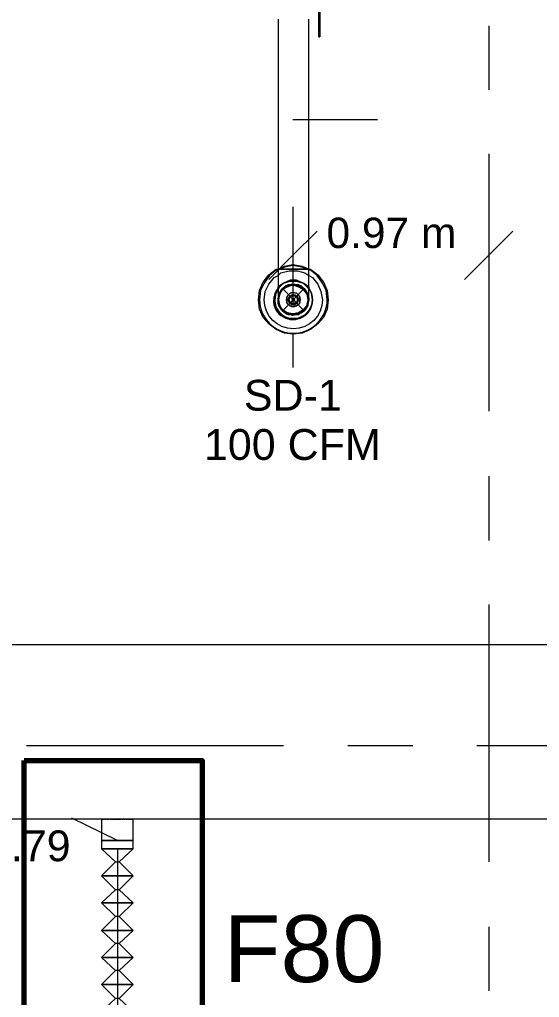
# Model space of a CAD drawing. Header units: metres. Extents: x -2 to 237, y -8 to 52.
# Drawn here: x 23.69 to 26.256, y 41.6 to 46.424 of the extents above; entities that cross this region are included whole.
import ezdxf

# ---------------------------------------------------------------- set-up
doc = ezdxf.new("R2010")
doc.units = ezdxf.units.M
doc.layers.add('HVAC - Ductos', color=5, linetype='Continuous', lineweight=0)
doc.layers.add('PDF3_Text', color=7, linetype='Continuous', lineweight=0)
doc.layers.add('PDF3_Geometry', color=7, linetype='Continuous', lineweight=0, true_color=0xaaaaaa)
doc.styles.add('PDF ArialUnicodeMS-Bold-Identity-H', font='arial.ttf')
doc.styles.add('PDF Helvetica', font='')
doc.styles.get('PDF Helvetica').set_extended_font_data('Helvetica')

msp = doc.modelspace()

# ---------------------------------------------------------------- linework, layer by layer
at = {"layer": 'HVAC - Ductos', "lineweight": 0}
for points in [[(25.1721, 46.5038), (25.1721, 46.5084), (25.1721, 46.513), (25.1721, 46.5084), (25.1721, 46.5038), (25.1721, 46.348)], [(25.1675, 46.348), (25.1675, 46.5038)], [(24.9658, 46.4259), (24.9658, 45.193), (24.975, 45.193), (24.9887, 45.193), (25.0025, 45.193), (25.0209, 45.193), (25.0392, 45.193), (25.062, 45.193), (25.0804, 45.193), (25.0942, 45.193), (25.1079, 45.193), (25.1125, 45.193), (25.1171, 45.193), (25.1171, 46.4259)], [(25.1675, 46.3388), (25.1721, 46.3388)], [(25.0392, 45.931), (25.4562, 45.931)], [(25.0392, 45.5001), (25.0392, 45.2618), (25.0392, 45.0234)], [(26.0062, 45.5001), (26.0062, 45.2618), (26.0062, 45.0234)], [(25.1583, 45.381), (25.0392, 45.2618), (24.92, 45.1426)], [(26.1254, 45.381), (26.0062, 45.2618), (25.887, 45.1426)], [(24.9658, 45.193), (24.9979, 45.2068), (25.0392, 45.2159), (25.085, 45.2068), (25.1171, 45.193)], [(25.1171, 45.1884), (25.085, 45.2022), (25.0392, 45.2114), (24.9979, 45.2022), (24.9658, 45.1884)], [(25.1171, 45.0463), (25.1171, 45.0692), (25.1171, 45.0968), (25.1171, 45.1334), (25.1171, 45.1746), (25.1171, 45.193), (25.1263, 45.193), (25.1629, 45.1655), (25.1904, 45.1288), (25.2087, 45.0876), (25.2133, 45.0418), (25.2087, 44.9959), (25.1904, 44.9546), (25.1629, 44.9226), (25.1263, 44.8951), (25.085, 44.8768), (25.0392, 44.8722), (24.9979, 44.8768), (24.9566, 44.8951), (24.92, 44.9226), (24.8925, 44.9546), (24.8742, 44.9959), (24.8696, 45.0418), (24.8742, 45.0876), (24.8925, 45.1288), (24.92, 45.1655), (24.9566, 45.193), (24.9658, 45.193), (24.9658, 45.1518), (24.9658, 45.1105), (24.9658, 45.0784), (24.9658, 45.0555), (24.9658, 45.0463)], [(25.1171, 45.193), (25.1125, 45.193), (25.1079, 45.193), (25.0942, 45.193), (25.0804, 45.193), (25.062, 45.193), (25.0392, 45.193), (25.0209, 45.193), (25.0025, 45.193), (24.9887, 45.193), (24.975, 45.193), (24.9658, 45.193)], [(24.9658, 45.1609), (24.9796, 45.1746), (25.0209, 45.1838), (25.062, 45.1838), (25.0987, 45.1746), (25.1171, 45.1609)], [(25.0666, 45.1151), (25.0712, 45.1105), (25.0942, 45.0922), (25.1033, 45.0784), (25.1125, 45.0601), (25.1079, 45.0784), (25.0942, 45.0968), (25.0804, 45.1105), (25.062, 45.1151), (25.0392, 45.1196), (25.0209, 45.1151), (25.0025, 45.1105), (24.9887, 45.0968), (24.975, 45.0784), (24.9658, 45.0601), (24.9658, 45.0509)], [(25.0392, 44.9684), (25.062, 44.9684), (25.0804, 44.9776), (25.0942, 44.9868), (25.1079, 45.0051), (25.1125, 45.0234), (25.1033, 45.0051), (25.0942, 44.9914), (25.0758, 44.9776), (25.062, 44.973), (25.0392, 44.9684), (25.0209, 44.973), (25.0025, 44.9776), (24.9887, 44.9914), (24.975, 45.0051), (24.9704, 45.0234), (24.9658, 45.0418), (24.9704, 45.0601), (24.975, 45.0784), (24.9887, 45.0922), (25.0025, 45.1059), (25.0209, 45.1151), (25.0392, 45.1151), (25.062, 45.1151), (25.0758, 45.1059), (25.0942, 45.0922), (25.1079, 45.0738), (25.1125, 45.0692), (25.1171, 45.0418), (25.1125, 45.0692)], [(24.975, 45.0738), (24.9887, 45.0922), (25.0117, 45.1105), (25.0392, 45.1196), (25.0117, 45.1105), (24.9887, 45.0968), (24.9704, 45.0692), (24.9887, 45.0968), (25.0117, 45.1105)], [(25.0071, 45.1105), (25.0117, 45.1105), (25.0163, 45.1151)], [(25.0163, 45.1105), (25.0392, 45.1151), (25.0666, 45.1105)], [(25.0712, 44.9776), (25.0942, 44.9914), (25.1079, 45.0096), (25.1125, 45.0142), (25.0942, 44.9868), (25.0712, 44.973), (25.0392, 44.9684), (25.0117, 44.973), (24.9887, 44.9868), (24.9704, 45.0142), (24.9658, 45.0418), (24.9704, 45.0188), (24.9658, 45.0418), (24.9704, 45.0692), (24.9704, 45.0738)], [(24.9658, 45.0418), (24.9704, 45.0692), (24.9658, 45.0418)], [(25.1079, 45.0692), (25.1125, 45.0418), (25.1079, 45.0188)], [(25.0117, 44.973), (25.0025, 44.9776), (24.9887, 44.9868), (24.975, 45.0051), (24.9704, 45.0096), (24.9704, 45.0142), (24.9658, 45.0234), (24.9658, 45.0418), (24.9658, 45.0509)], [(25.0163, 44.973), (25.0392, 44.9684), (25.0209, 44.9684), (25.0025, 44.9776), (24.9887, 44.9868), (24.975, 45.0051), (24.9658, 45.0234), (24.9658, 45.0418), (24.9658, 45.0463)], [(25.1171, 45.0509), (25.1171, 45.0418), (25.1125, 45.0234), (25.1125, 45.0142), (25.1079, 45.0096), (25.1079, 45.0051), (25.0942, 44.9868), (25.0804, 44.9776), (25.0712, 44.973), (25.0666, 44.973), (25.0712, 44.973)], [(25.1171, 45.0509), (25.1125, 45.0601), (25.1125, 45.0418), (25.1125, 45.0234), (25.1171, 45.0418), (25.1171, 45.0463)], [(25.1125, 45.0142), (25.1171, 45.0418), (25.1125, 45.0188)], [(24.9704, 45.0142), (24.9704, 45.0096), (24.9887, 44.9868), (25.0071, 44.973)], [(24.9704, 45.0096), (24.9704, 45.0142)], [(25.0117, 44.9776), (24.9887, 44.9914), (24.975, 45.0096)], [(25.0666, 44.973), (25.062, 44.9684), (25.0392, 44.9638), (25.0209, 44.9684), (25.0163, 44.973), (25.0117, 44.973), (25.0071, 44.973), (25.0117, 44.973), (25.0163, 44.973)], [(25.1079, 45.0096), (25.0942, 44.9868), (25.0712, 44.973), (25.0666, 44.973), (25.0392, 44.9684), (25.0163, 44.973), (25.0117, 44.973)], [(25.0666, 44.973), (25.0437, 44.9684)], [(25.1125, 45.0142), (25.1079, 45.0096)], [(25.0392, 44.8722), (25.0392, 44.7072)], [(21.8858, 43.3413), (28.495, 43.3413), (28.495, 42.4796), (21.8858, 42.4796)], [(24.1729, 42.3742), (23.9483, 42.4842)], [(24.095, 42.4796), (24.095, 42.3742), (24.0996, 42.3742), (24.1087, 42.3742), (24.1179, 42.3742), (24.1362, 42.3742), (24.1546, 42.3742), (24.1729, 42.3742), (24.1913, 42.3742), (24.2096, 42.3742), (24.2279, 42.3742), (24.237, 42.3742), (24.2462, 42.3742), (24.2508, 42.3742), (24.2508, 42.4796)], [(24.0996, 42.4796), (24.1042, 42.4796)], [(24.1087, 42.4796), (24.1133, 42.4796), (24.1179, 42.4796)], [(24.1225, 42.4796), (24.1271, 42.4796), (24.1316, 42.4796)], [(24.1362, 42.4796), (24.1408, 42.4796), (24.15, 42.4796)], [(24.1546, 42.4796), (24.1729, 42.4796), (24.1913, 42.4796)], [(24.1959, 42.4796), (24.205, 42.4796), (24.2096, 42.4796)], [(24.2142, 42.4796), (24.2187, 42.4796), (24.2233, 42.4796)], [(24.2279, 42.4796), (24.2325, 42.4796), (24.237, 42.4796), (24.2416, 42.4796), (24.2462, 42.4796)], [(24.1821, 42.2688), (24.2508, 42.2), (24.095, 42.2), (24.1637, 42.2688), (24.1821, 42.2688), (24.2508, 42.333), (24.2508, 42.3742), (24.2462, 42.3742), (24.237, 42.3742), (24.2279, 42.3742), (24.2096, 42.3742), (24.1913, 42.3742), (24.1729, 42.3742), (24.1546, 42.3742), (24.1362, 42.3742), (24.1179, 42.3742), (24.1087, 42.3742), (24.0996, 42.3742), (24.095, 42.3742), (24.095, 42.333), (24.2508, 42.333), (24.095, 42.333), (24.1637, 42.2688)], [(24.1729, 42.333), (24.1729, 41.9296), (24.1729, 41.5309)], [(24.1821, 42.1313), (24.2508, 42.0671), (24.095, 42.0671), (24.1637, 42.1313), (24.095, 42.2), (24.2508, 42.2), (24.1821, 42.1313), (24.1637, 42.1313)], [(24.1821, 41.9984), (24.2508, 41.9296), (24.095, 41.9296), (24.1637, 41.9984), (24.095, 42.0671), (24.2508, 42.0671), (24.1821, 41.9984), (24.1637, 41.9984)], [(24.1821, 41.8654), (24.2508, 41.7967), (24.095, 41.7967), (24.1637, 41.8654), (24.095, 41.9296), (24.2508, 41.9296), (24.1821, 41.8654), (24.1637, 41.8654)], [(24.1821, 41.7326), (24.2508, 41.6638), (24.095, 41.6638), (24.1637, 41.7326), (24.095, 41.7967), (24.2508, 41.7967), (24.1821, 41.7326), (24.1637, 41.7326)], [(24.1821, 41.595), (24.2508, 41.5309), (24.095, 41.5309), (24.1637, 41.595), (24.095, 41.6638), (24.2508, 41.6638), (24.1821, 41.595), (24.1637, 41.595)]]:
    msp.add_lwpolyline(points, dxfattribs=at)
for points in [[(25.1675, 46.348), (25.1675, 46.3434), (25.1675, 46.3388), (25.1675, 46.3434)], [(25.1721, 46.348), (25.1721, 46.3434), (25.1721, 46.3388), (25.1721, 46.3434)], [(24.9658, 45.1059), (24.9933, 45.1242), (25.0254, 45.138), (25.0575, 45.138), (25.0896, 45.1242), (25.1171, 45.1059), (25.1171, 45.1014), (25.1171, 45.1059), (25.0896, 45.1242), (25.0575, 45.138), (25.0254, 45.138), (24.9933, 45.1242), (24.9658, 45.1059), (24.9658, 45.0968)], [(25.1125, 45.1014), (25.0896, 45.1242), (25.0575, 45.1334), (25.0254, 45.1334), (24.9933, 45.1242), (24.9704, 45.1014), (24.9658, 45.0922), (24.9704, 45.1014), (24.9933, 45.1242), (25.0254, 45.1334), (25.0575, 45.1334), (25.0896, 45.1242), (25.1125, 45.1014), (25.1171, 45.0968)], [(24.975, 45.0692), (24.9887, 45.0922), (25.0117, 45.1059), (25.0392, 45.1151), (25.0666, 45.1059), (25.0896, 45.0922), (25.1079, 45.0692), (25.1125, 45.0418), (25.1079, 45.0142), (25.0896, 44.9914), (25.0666, 44.9776), (25.0392, 44.973), (25.0117, 44.9776), (24.9887, 44.9914), (24.975, 45.0142), (24.9704, 45.0418)], [(25.0942, 45.0968), (25.0712, 45.1105), (25.0392, 45.1196), (25.0712, 45.1105), (25.0942, 45.0968), (25.1125, 45.0692)], [(25.0117, 45.0601), (25.0071, 45.0418), (25.0117, 45.0601), (25.0254, 45.0738), (25.0392, 45.0784), (25.0575, 45.0738), (25.0712, 45.0601), (25.0758, 45.0418), (25.0712, 45.0601), (25.0575, 45.0738), (25.0392, 45.0784), (25.0254, 45.0738)], [(25.0209, 45.0555), (25.0163, 45.0418), (25.0209, 45.0555), (25.0346, 45.0646), (25.0483, 45.0646), (25.062, 45.0555), (25.0666, 45.0418), (25.062, 45.0555), (25.0483, 45.0646), (25.0346, 45.0646)], [(25.0254, 45.0555), (25.0392, 45.0646), (25.0575, 45.0555), (25.062, 45.0418), (25.0575, 45.028), (25.0392, 45.0234), (25.0254, 45.028), (25.0209, 45.0418)], [(25.1354, 45.0418), (25.1308, 45.0738), (25.1171, 45.1014), (25.1308, 45.0738)], [(25.0712, 45.0234), (25.0758, 45.0418), (25.0712, 45.0234), (25.0575, 45.0096), (25.0392, 45.0051), (25.0254, 45.0096), (25.0117, 45.0234), (25.0071, 45.0418), (25.0117, 45.0234), (25.0254, 45.0142), (25.0392, 45.0096), (25.0575, 45.0142)], [(25.062, 45.028), (25.0666, 45.0418), (25.062, 45.028), (25.0483, 45.0188), (25.0346, 45.0188), (25.0209, 45.028), (25.0163, 45.0418), (25.0209, 45.028), (25.0346, 45.0188), (25.0483, 45.0188)], [(25.0392, 45.0463), (25.0346, 45.0418), (25.0392, 45.0463), (25.0437, 45.0463), (25.0483, 45.0418), (25.0437, 45.0463)], [(25.0437, 45.0372), (25.0483, 45.0418), (25.0437, 45.0372), (25.0392, 45.0372), (25.0346, 45.0418), (25.0392, 45.0372)], [(24.2508, 42.333), (24.2462, 42.333), (24.237, 42.333), (24.2279, 42.333), (24.2096, 42.333), (24.1913, 42.333), (24.1729, 42.333), (24.1546, 42.333), (24.1362, 42.333), (24.1179, 42.333), (24.1087, 42.333), (24.0996, 42.333), (24.095, 42.333), (24.0996, 42.333), (24.1087, 42.333), (24.1179, 42.333), (24.1362, 42.333), (24.1546, 42.333), (24.1729, 42.333), (24.1913, 42.333), (24.2096, 42.333), (24.2279, 42.333), (24.237, 42.333), (24.2462, 42.333)]]:
    msp.add_lwpolyline(points, close=True, dxfattribs=at)
for points in [[(24.9658, 45.1884), (24.9566, 45.1884), (24.9246, 45.1609), (24.8971, 45.1242), (24.8787, 45.0876), (24.8742, 45.0418, 0.986375), (25.2087, 45.0418), (25.2042, 45.0876), (25.1858, 45.1242), (25.1583, 45.1609), (25.1263, 45.1884), (25.1171, 45.1884)], [(25.1171, 45.1609), (25.1354, 45.1518), (25.1629, 45.1196), (25.1767, 45.083), (25.1858, 45.0418, -0.994798), (24.8971, 45.0418), (24.9017, 45.083), (24.92, 45.1196), (24.9475, 45.1518), (24.9658, 45.1609)]]:
    msp.add_lwpolyline(points, format="xyb", dxfattribs=at)
msp.add_lwpolyline([(24.9658, 45.0968), (24.9521, 45.0738), (24.9429, 45.0418, 1.019079), (25.1354, 45.0418), (25.1308, 45.0738), (25.1171, 45.0968, -1.369202), (24.9475, 45.0418), (24.9521, 45.0738), (24.9658, 45.0922, 1.353213), (25.1354, 45.0418, -1.420332)], format="xyb", close=True, dxfattribs=at)
at = {"layer": 'PDF3_Geometry', "lineweight": 0}
for points in [[(26.0062, 46.3938), (26.0062, 46.0776)], [(26.0062, 45.7614), (26.0062, 44.4918)], [(26.0062, 44.1709), (26.0062, 43.8546)], [(26.0062, 43.5384), (26.0062, 42.2688)], [(24.9933, 42.8417), (23.7237, 42.8417)], [(25.6304, 42.8417), (25.3096, 42.8417)], [(27.2163, 42.8417), (25.9467, 42.8417)], [(26.0062, 41.948), (26.0062, 41.6317)]]:
    msp.add_lwpolyline(points, dxfattribs=at)
at = {"layer": 'PDF3_Geometry', "color": 8, "lineweight": 0, "true_color": 0x808080}
msp.add_lwpolyline([(25.1033, 45.0876), (25.0666, 45.1151), (25.0163, 45.1151), (24.9796, 45.0876), (24.9658, 45.0418), (24.9796, 44.9959), (25.0163, 44.9684), (25.0666, 44.9684), (25.1033, 44.9959), (25.1171, 45.0418)], close=True, dxfattribs=at)
for points in [[(24.9887, 45.0968), (25.0942, 44.9868)], [(25.0942, 45.0968), (24.9887, 44.9868)]]:
    msp.add_lwpolyline(points, dxfattribs=at)
at = {"layer": 'PDF3_Geometry', "color": 232, "lineweight": 70, "true_color": 0xe91e64}
msp.add_lwpolyline([(23.7134, 42.7691), (24.5908, 42.7691), (24.5908, 41.167), (23.7134, 41.167)], close=True, dxfattribs=at)

# ---------------------------------------------------------------- texts
at = {"layer": 'PDF3_Text', "lineweight": 0, "attachment_point": 4, "style": 'PDF Helvetica'}
for s, insert, char_height in [('0.97 m', (25.2051, 45.371), 0.15008), ('SD-1', (24.7972, 44.5696), 0.15195), ('100 CFM', (24.6001, 44.3267), 0.15195), ('BOD3.79', (23.0692, 42.3466), 0.15195)]:
    msp.add_mtext(s, dxfattribs=dict(at, insert=insert, char_height=char_height))
at = {"layer": 'PDF3_Text', "color": 232, "lineweight": 70, "true_color": 0xe91e64, "insert": (24.6968, 41.8382), "char_height": 0.33001, "attachment_point": 4, "style": 'PDF ArialUnicodeMS-Bold-Identity-H'}
msp.add_mtext('F80', dxfattribs=at)

doc.saveas('drawing.dxf')
